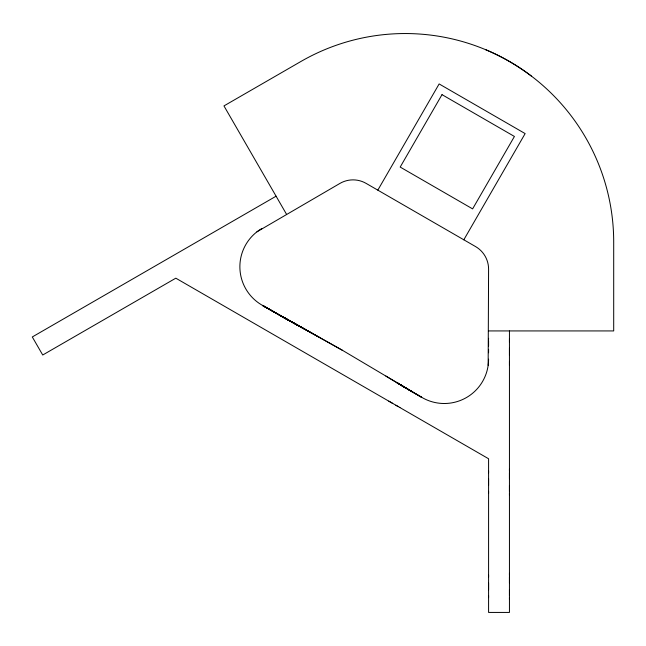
<?xml version="1.0" encoding="UTF-8"?>
<svg xmlns="http://www.w3.org/2000/svg" width="646" height="646" viewBox="0 0 646 646"><rect width="100%" height="100%" fill="white"/><g stroke="black" fill="none" stroke-linecap="round" stroke-linejoin="round"><path stroke-width="0.97" d="M488.586 352.756L488.586 349.349M488.586 346.086L488.586 340.846M488.586 339.19L488.586 338.334M509.444 491.315L509.444 485.477M509.444 478.726L509.444 472.888M509.444 365.329L509.444 361.364M509.444 355.284L509.444 348.267M509.444 342.194L509.444 338.69M509.444 599.399L509.444 597.647M509.444 595.58L509.444 589.733M509.444 582.991L509.444 577.144M509.444 575.077L509.444 573.333M509.444 495.135L509.444 493.391M509.444 470.813L509.444 469.069M488.158 365.329L488.586 269.148A26.058 26.058 0 0 0 475.553 246.57L366.08 183.367A26.058 26.058 0 0 0 340.014 183.367L256.93 231.833M377.821 190.142L439.135 83.94L525.141 133.593L463.82 239.795M276.084 196.198L32.3 336.954L42.725 355.009L175.809 278.176L488.586 458.757L488.586 612.432L509.444 612.432L509.444 330.93M488.586 330.93L613.7 330.93L613.7 242.056A208.521 208.521 0 0 0 300.923 61.475L223.96 105.912L286.517 214.262M485.808 49.758C502.031 56.565 517.389 65.44 531.408 76.083M264.933 306.753L279.338 314.86M408.466 389.627L421.668 397.298A44.308 44.308 0 0 0 488.586 359.184M404.864 387.543L421.668 397.298L342.622 350.407L279.338 315.078L287.938 319.689M319.302 337.309L279.338 315.078L298.799 325.786M312.026 333.215L279.338 315.078L302.562 327.902M279.338 315.078L305.154 329.363M342.622 350.407L262.494 305.397A44.308 44.308 0 0 1 262.042 228.385M267.04 307.972L262.494 305.397L277.287 313.883M274.001 311.994L262.494 305.397L279.096 314.933L278.378 314.521M388.779 401.134L392.711 403.403M395.837 405.204L398.089 406.512M399.462 407.303L399.914 407.561M404.033 387.035L396.571 382.408L412.067 391.71L404.38 387.043M385.856 376.053L405.833 388.101L400.875 384.959M396.571 382.408L405.833 388.101M488.586 470.813L488.586 472.888M488.586 478.726L488.586 485.477M488.586 491.315L488.586 493.391M488.586 575.077L488.586 577.144M488.586 582.991L488.586 589.733M488.586 595.58L488.586 597.647M442.009 94.647L400.189 167.072L472.614 208.884L514.426 136.459L442.009 94.647"/></g></svg>
